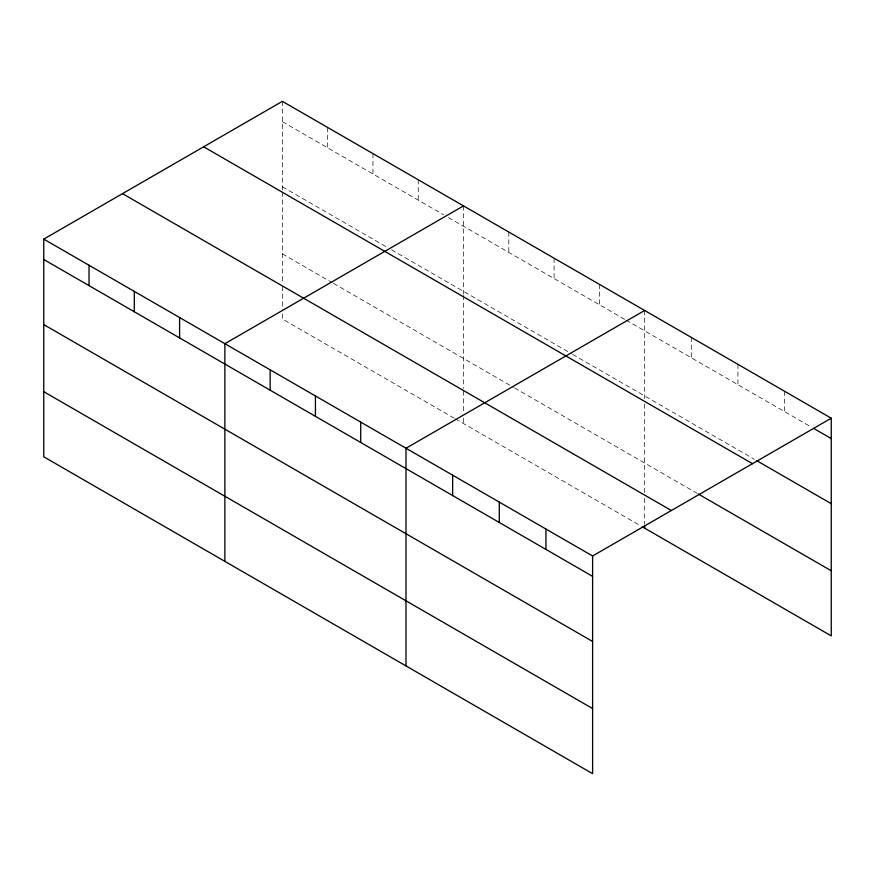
<?xml version="1.0" encoding="UTF-8"?>
<svg xmlns="http://www.w3.org/2000/svg" width="875" height="875" viewBox="0 0 875 875"><rect width="100%" height="100%" fill="white"/><g stroke="black" fill="none" stroke-linecap="round" stroke-linejoin="round"><path stroke-width="0.66" stroke-dasharray="4.38 3.28" d="M282.395 121.702L443.778 214.867M448.427 217.558L624.903 319.441M626.062 320.108L811.42 427.131M282.395 186.812L386.892 247.144M391.541 249.823L571.495 353.719M572.655 354.386L754.272 459.244M282.395 253.892L332.325 282.723M333.484 283.391L513.439 387.286M514.609 387.964L697.123 493.336M454.234 418.217L282.395 319.014L282.395 309.509M455.394 418.884L641.156 526.138M784.602 391.278L784.602 411.644M737.942 364.339L737.942 384.705M691.294 337.4L691.294 357.777M644.645 310.472L644.645 398.628M644.645 403.998L644.645 492.877M644.645 498.302L644.645 524.081M599.364 284.331L599.364 304.697M554.083 258.191L554.083 278.556M508.802 232.039L508.802 252.416M463.52 205.898L463.52 294.066M463.52 295.4L463.52 388.314M463.52 391.027L463.52 412.727M463.52 418.152L463.52 423.577M418.239 179.758L418.239 200.123M372.958 153.617L372.958 173.983M327.677 127.477L327.677 147.842M282.395 101.336L282.395 190.837M282.395 192.183L282.395 283.741M282.395 286.453L282.395 308.153"/><path stroke-width="1.31" d="M43.75 239.116L592.605 555.986L592.605 773.664L43.75 456.794L43.75 239.116L282.395 101.336L831.25 418.206L831.25 635.884L642.316 526.805M463.52 205.898L224.875 343.689L224.875 561.356M644.645 310.472L405.989 448.252L405.989 665.93M592.605 555.986L831.25 418.206M813.75 428.477L831.25 438.572M756.602 460.589L831.25 503.683M203.645 146.803L752.5 463.673M698.294 494.014L831.25 570.773M122.5 193.648L671.355 510.519M43.75 259.481L592.605 576.363M43.75 324.592L592.605 641.473M43.75 391.683L592.605 708.553M644.645 525.438L644.645 528.15M545.945 529.058L545.945 549.423M499.297 502.119L499.297 522.484M452.648 475.191L452.648 495.556M360.708 422.111L360.708 442.477M315.427 395.97L315.427 416.336M270.156 369.83L270.156 390.195M179.594 317.537L179.594 337.903M134.312 291.397L134.312 311.763M89.031 265.256L89.031 285.622"/></g></svg>
